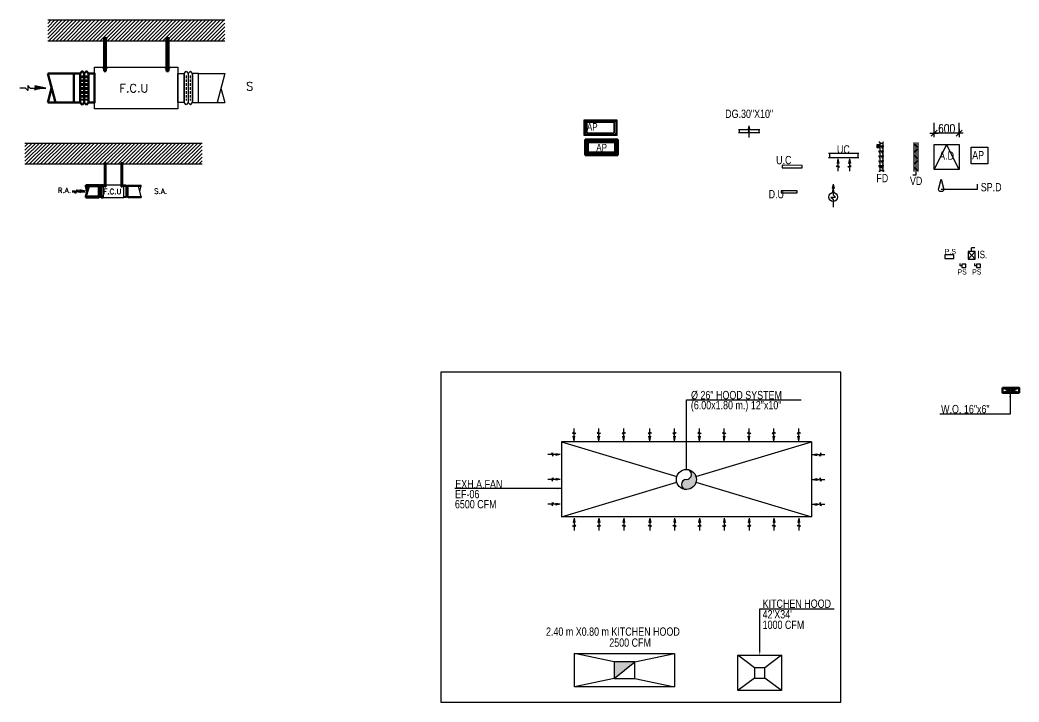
# Model space of a CAD drawing. Header units: millimetres. Extents: x -21221 to 1625077, y -149981 to 356550.
# Drawn here: x 975147 to 999113, y 207715 to 224077 of the extents above; entities that cross this region are included whole.
import ezdxf
from ezdxf.enums import TextEntityAlignment as Align

# ---------------------------------------------------------------- set-up
doc = ezdxf.new("R2010")
doc.units = ezdxf.units.MM
doc.header["$LTSCALE"] = 1000
doc.header["$MEASUREMENT"] = 0
doc.header["$PDMODE"] = 35
for name, pattern in [('CENTER2', [1.125, 0.75, -0.125, 0.125, -0.125]), ('HIDDEN', [0.375, 0.25, -0.125]), ('HIDDEN2', [0.1875, 0.125, -0.0625])]:
    doc.linetypes.add(name, pattern=pattern)
doc.layers.get('0').update_dxf_attribs({"linetype": 'CONTINUOUS'})
doc.layers.get('DEFPOINTS').update_dxf_attribs({"linetype": 'CONTINUOUS'})
doc.layers.add('0_TEXT', color=2, linetype='CONTINUOUS', lineweight=0)
doc.layers.add('6-RETURN-DUCT', color=6, linetype='CONTINUOUS', lineweight=50)
for name, color, linetype in [('1-EX-DUCT', 1, 'CONTINUOUS'), ('10-BUILDER WORK', 10, 'CONTINUOUS'), ('11-F-A-DUCT', 11, 'CONTINUOUS'), ('12- EQUIPMENT HVAC', 12, 'CONTINUOUS'), ('3- SUPPLY DUCT', 3, 'CONTINUOUS'), ('3-SUPPLY-DUCT', 3, 'CONTINUOUS'), ('4-EXA-TEXT', 4, 'CONTINUOUS'), ('ACDUCT', 6, 'CONTINUOUS'), ('AZ-SHOP-EM-EXPOS', 6, 'CONTINUOUS'), ('DIM-DPME-1-100', 7, 'CONTINUOUS'), ('ffffff', 9, 'CONTINUOUS')]:
    doc.layers.add(name, color=color, linetype=linetype)
doc.styles.add('DIM-DPME-1-100', font='romans.shx', dxfattribs={"width": 0.8})
doc.styles.add('ROMANS', font='romans.shx', dxfattribs={"width": 0.85})
doc.styles.add('STANCIL', font='stencil.shx', dxfattribs={"height": 0.2})
doc.styles.add('STENCIL', font='stencil.shx')
doc.styles.add('TEXT-P', font='stencil.shx', dxfattribs={"height": 0.3})
doc.dimstyles.new('DIM-DPME-1-100', dxfattribs={"dimscale": 0, "dimtxt": 200, "dimasz": 1, "dimexe": 250, "dimexo": 250, "dimgap": 10, "dimtad": 1, "dimdec": 0, "dimrnd": 5, "dimzin": 1, "dimdsep": 46, "dimtxsty": 'DIM-DPME-1-100', "dimblk": 'DIM-DPME-1-100', "dimcen": 2.5, "dimdle": 250, "dimclrd": 10, "dimclre": 10, "dimclrt": 4, "dimadec": 0, "dimazin": 0, "dimtfac": 1, "dimtdec": 0, "dimtmove": 0, "dimatfit": 3, "dimldrblk": 'DIM-DPME-1-100', "dimfxl": 1, "dimtolj": 1, "dimtzin": 0, "dimarcsym": 0})
doc.dimstyles.get("Standard").update_dxf_attribs({"dimtxt": 125, "dimasz": 200, "dimexe": 0.18, "dimexo": 0.0625, "dimgap": 0.09, "dimtad": 0, "dimtih": 1, "dimtoh": 1, "dimdec": 4, "dimlfac": 0.1, "dimzin": 0, "dimdsep": 46, "dimtxsty": 'ROMANS', "dimcen": 0.09, "dimclrd": 1, "dimclre": 1, "dimclrt": 256, "dimadec": 0, "dimazin": 0, "dimtfac": 1, "dimtdec": 4, "dimtofl": 0, "dimtmove": 0, "dimatfit": 3, "dimfxl": 1, "dimtolj": 1, "dimtzin": 0, "dimarcsym": 0})

# ---------------------------------------------------------------- blocks, each defined once
blk = doc.blocks.new('UC')
at = {"layer": '1-EX-DUCT'}
for points in [[(-139, -76), (-118, -185), (-139, -164), (-160, -185)], [(139, -76), (118, -185), (139, -164), (160, -185)]]:
    blk.add_hatch(color=13, dxfattribs=at).paths.add_polyline_path(points)
at = {"layer": '1-EX-DUCT', "color": 12}
for p, q in [((365, 51), (-365, 51)), ((-340, 51), (-340, -51)), ((340, 51), (340, -51)), ((365, -51), (-365, -51))]:
    blk.add_line(p, q, dxfattribs=at)
at = {"layer": '1-EX-DUCT', "color": 13}
for p, q in [((-179, -264), (-139, -239)), ((-139, -76), (-160, -185)), ((-139, -164), (-160, -185)), ((-139, -76), (-118, -185)), ((-139, -164), (-139, -239)), ((-139, -164), (-118, -185)), ((139, -76), (118, -185)), ((139, -164), (118, -185)), ((139, -76), (160, -185)), ((139, -164), (139, -239)), ((139, -164), (160, -185)), ((179, -264), (139, -239)), ((-99, -264), (-179, -264)), ((-139, -289), (-99, -264)), ((-139, -289), (-139, -374)), ((139, -289), (99, -264)), ((99, -264), (179, -264)), ((139, -289), (139, -374))]:
    blk.add_line(p, q, dxfattribs=at)
blk = doc.blocks.new('F_D_1')
at = {"color": 12}
for p, q in [((-73, 545), (-73, 570)), ((-73, 570), (-57, 570)), ((-57, 545), (-73, 545)), ((-69, 466), (-72, 460)), ((-69, 466), (-65, 460)), ((-65, 518), (15, 462)), ((-65, 460), (-32, 460)), ((-57, 0), (-57, 570)), ((-57, 550), (0, 550)), ((-29, 460), (-51, 502)), ((-29, 365), (-51, 407)), ((-28, 466), (-32, 460)), ((-24, 548), (-28, 550)), ((-28, 466), (-25, 460)), ((-25, 460), (8, 460)), ((-22, 550), (-24, 548)), ((0, 0), (0, 570)), ((0, 570), (17, 570)), ((12, 454), (8, 460)), ((12, 454), (16, 460)), ((-69, 371), (-72, 365)), ((-69, 277), (-72, 270)), ((-69, 371), (-65, 365)), ((-69, 277), (-65, 270)), ((-65, 365), (-32, 365)), ((-65, 270), (-32, 270)), ((-29, 270), (-51, 312)), ((-29, 175), (-51, 217)), ((-28, 371), (-32, 365)), ((-28, 277), (-32, 270)), ((-28, 371), (-25, 365)), ((-28, 277), (-25, 270)), ((-25, 365), (8, 365)), ((-25, 270), (8, 270)), ((12, 359), (8, 365)), ((12, 264), (8, 270)), ((12, 359), (16, 365)), ((12, 264), (16, 270)), ((-69, 182), (-72, 176)), ((-69, 87), (-72, 81)), ((-69, 182), (-65, 176)), ((-69, 87), (-65, 81)), ((-65, 176), (-32, 176)), ((-65, 81), (-32, 81)), ((-57, 23), (0, 23)), ((-29, 81), (-51, 122)), ((-39, 81), (-39, 74)), ((-39, 74), (4, 65)), ((-28, 182), (-32, 176)), ((-28, 87), (-32, 81)), ((-28, 182), (-25, 176)), ((-28, 87), (-25, 81)), ((-24, 20), (-28, 23)), ((-25, 176), (8, 176)), ((-25, 81), (8, 81)), ((-22, 23), (-24, 20)), ((0, 0), (17, 0)), ((1, 71), (10, 54)), ((3, 72), (13, 57)), ((4, 65), (4, 81)), ((12, 169), (8, 176)), ((32, 81), (8, 58)), ((12, 75), (8, 81)), ((12, 169), (16, 176)), ((12, 75), (16, 81)), ((38, 75), (15, 52)), ((-73, 0), (-57, 0))]:
    blk.add_line(p, q, dxfattribs=at)
at = {"color": 12, "linetype": 'CENTER2'}
for points in [[(50, 106), (50, 45), (0, 45)], [(0, 106), (50, 106)]]:
    blk.add_lwpolyline(points, dxfattribs=at)
at = {"color": 12}
for centre, radius in [((-65, 558), 1.97), ((-28, 460), 2.47), ((-28, 365), 2.47), ((-28, 270), 2.47), ((-28, 176), 2.47), ((-28, 81), 2.47), ((2, 72), 1.21), ((12, 55), 2.25), ((37, 81), 2.47)]:
    blk.add_circle(centre, radius, dxfattribs=at)
at = {"color": 12, "linetype": 'HIDDEN2'}
for centre, start, end in [((-47, 459), 178.3324, 247.9239), ((-9, 461), 358.3324, 67.9239), ((-47, 365), 178.3324, 247.9239), ((-47, 270), 178.3324, 247.9239), ((-9, 366), 358.3324, 67.9239), ((-9, 271), 358.3324, 67.9239), ((-9, 176), 358.3324, 67.9239), ((-47, 175), 178.3324, 247.9239), ((-47, 80), 178.3324, 247.9239), ((-9, 81), 358.3324, 67.9239)]:
    blk.add_arc(centre, 25.3, start, end, dxfattribs=at)
at = {"color": 12}
for centre, radius, start, end in [((12, 55), 4.47, 135, 315), ((37, 81), 5.82, 275.1185, 174.8815)]:
    blk.add_arc(centre, radius, start, end, dxfattribs=at)
blk = doc.blocks.new('VD')
at = {"color": 12}
for p, q in [((-791, 0), (-791, 70)), ((0, 0), (-791, 0)), ((0, 50), (-700, 50)), ((-593, 40), (-673, -40)), ((-523, 40), (-443, -40)), ((-305, 40), (-385, -40)), ((-244, 40), (-164, -40)), ((-29, 40), (-109, -40)), ((0, -50), (-700, -50))]:
    blk.add_line(p, q, dxfattribs=at)
for centre in [(-633, 0), (-483, 0), (-345, 0), (-204, 0), (-69, 0)]:
    blk.add_ellipse(centre, major_axis=(-8.49, -8.49), ratio=1, start_param=-0.785398, end_param=5.497787, dxfattribs=at)
blk = doc.blocks.new('DIM-DPME-1-100')
at = {"layer": 'DIM-DPME-1-100'}
for p, q in [((100, 0), (-100, 0)), ((71, 71), (-71, -71)), ((0, 100), (0, -100))]:
    blk.add_line(p, q, dxfattribs=at)
blk = doc.blocks.new('*D918')
at = {"layer": 'DEFPOINTS', "color": 0}
for p in [(997077, 221362), (997077, 221092), (997677, 221092)]:
    blk.add_point(p, dxfattribs=at)
at = {"layer": 'DIM-DPME-1-100', "color": 10, "lineweight": -2}
for p, q in [((997077, 221342), (997077, 221612)), ((997677, 221342), (997677, 221612)), ((997676, 221362), (997078, 221362))]:
    blk.add_line(p, q, dxfattribs=at)
for p, rotation in [((997077, 221362), 179.9999999999944), ((997677, 221362), 359.9999999999945)]:
    blk.add_blockref('DIM-DPME-1-100', p, dxfattribs=dict(at, rotation=rotation))
at = {"layer": 'DIM-DPME-1-100', "color": 4, "insert": (997377, 221472), "char_height": 200, "attachment_point": 5, "style": 'DIM-DPME-1-100'}
blk.add_mtext('\\A1;600', dxfattribs=at)
blk = doc.blocks.new('A$C459F7092')
at = {"color": 13, "linetype": 'HIDDEN', "ltscale": 500}
blk.add_lwpolyline([(156, 1, 0, 44.5, 0), (48, 0, 0, 0, 0), (-7, 0, 0, 0, 0), (-29, -22, 0, 0, 0), (-29, 22, 0, 0, 0), (-51, 0, 0, 0, 0), (-140, -1, 0, 0, 0)], format="xyseb", dxfattribs=at)
at = {"color": 12}
blk.add_lwpolyline([(1, -239), (-1, 239), (-60, 239), (-57, -239)], close=True, dxfattribs=at)
blk = doc.blocks.new('*U478')
at = {"layer": '1-EX-DUCT', "color": 33}
blk.add_lwpolyline([(-104331, -334510), (-104331, -333501), (-102543, -333501)], dxfattribs=at)
blk.add_solid([(-104315, -334510), (-104331, -334610), (-104348, -334510)], dxfattribs=at)
blk = doc.blocks.new('nD.G')
at = {"color": 12}
blk.add_lwpolyline([(266, 0), (-266, 0), (-266, 65), (266, 65)], close=True, dxfattribs=at)
at = {"color": 13, "linetype": 'HIDDEN', "ltscale": 500}
blk.add_lwpolyline([(0, -174, 0, 49.4, 0), (0, -53, 0, 0, 0), (0, 8, 0, 0, 0), (25, 32, 0, 0, 0), (-25, 32, 0, 0, 0), (0, 57, 0, 0, 0), (0, 155, 0, 0, 0)], format="xyseb", dxfattribs=at)
blk = doc.blocks.new('D.S')
at = {"color": 3, "ltscale": 500}
for p, q in [((-100, -225), (-100, 0)), ((-100, 0), (100, 0)), ((100, 0), (100, -225)), ((100, -225), (-100, -225))]:
    blk.add_line(p, q, dxfattribs=at)
blk.add_lwpolyline([(0, 0), (0, 100), (-125, 100)], dxfattribs=at)
at = {"layer": '0_TEXT', "style": 'ROMANS'}
blk.add_attdef('D4', text='', height=100, dxfattribs=at).set_placement((0, -112.5), align=Align.MIDDLE_CENTER)
blk = doc.blocks.new('is')
at = {"layer": '12- EQUIPMENT HVAC'}
for p, q in [((80, 270), (0, 270)), ((0, 180), (0, 270)), ((84, 180), (-84, 0)), ((84, 0), (-84, 180))]:
    blk.add_line(p, q, dxfattribs=at)
blk.add_lwpolyline([(84, 0), (84, 180), (-84, 180), (-84, 0)], close=True, dxfattribs=at)
blk = doc.blocks.new('AP2')
for p, q in [((-1239, -200), (-1239, 581)), ((-1239, 581), (400, 581)), ((-1201, -162), (-1201, 543)), ((-1201, 543), (362, 543)), ((354, 535), (-1193, 535)), ((-1193, 535), (-1193, -154)), ((354, 511), (354, 535)), ((362, 543), (362, 511)), ((400, 581), (400, -200)), ((291, 451), (-1129, 451)), ((-1129, 451), (-1129, -70)), ((270, 472), (-1109, 472)), ((-1109, 472), (-1109, -91)), ((270, -91), (270, 472)), ((291, -70), (291, 451)), ((354, 473), (354, -92)), ((362, 473), (362, -92)), ((400, -200), (-1239, -200)), ((362, -162), (-1201, -162)), ((-1193, -154), (354, -154)), ((-1129, -70), (291, -70)), ((-1109, -91), (270, -91)), ((354, -154), (354, -130)), ((362, -130), (362, -162))]:
    blk.add_line(p, q)
at = {"color": 1}
for p, q in [((-1211, 505), (-1211, 469)), ((-1185, 507), (-1208, 507)), ((-1183, 469), (-1183, 505)), ((344, 509), (344, 475)), ((348, 522), (348, 498)), ((354, 515), (350, 515)), ((362, 515), (366, 515)), ((372, 509), (372, 475)), ((-1208, 467), (-1185, 467)), ((-1201, 494), (-1193, 494)), ((-1201, 480), (-1193, 480)), ((350, 469), (354, 469)), ((366, 469), (362, 469)), ((-1211, -124), (-1211, -88)), ((-1208, -86), (-1185, -86)), ((-1185, -126), (-1208, -126)), ((-1201, -99), (-1193, -99)), ((-1201, -113), (-1193, -113)), ((-1183, -88), (-1183, -124)), ((344, -94), (344, -128)), ((348, -81), (348, -105)), ((354, -88), (350, -88)), ((350, -134), (354, -134)), ((362, -88), (366, -88)), ((366, -134), (362, -134)), ((372, -94), (372, -128))]:
    blk.add_line(p, q, dxfattribs=at)
for centre, radius in [((-1206, 500), 1.02), ((-1206, 487), 1.02), ((-1206, 474), 1.02), ((-1187, 500), 1.02), ((-1187, 487), 1.02), ((-1187, 474), 1.02), ((369, 492), 3.19), ((-1206, -93), 1.02), ((-1206, -106), 1.02), ((-1206, -119), 1.02), ((-1187, -93), 1.02), ((-1187, -106), 1.02), ((-1187, -119), 1.02), ((369, -111), 3.19)]:
    blk.add_circle(centre, radius, dxfattribs=at)
for centre, radius, start, end in [((-1208, 505), 2.54, 90, 180), ((-1185, 505), 2.54, 360, 90), ((350, 509), 6.1, 90, 180), ((313, 523), 42.9, 319.0923, 347.3645), ((358, 513), 3.19, 1.4738, 178.5262), ((403, 523), 42.9, 192.6355, 220.9077), ((366, 509), 6.1, 360, 90), ((-1208, 469), 2.54, 180, 270), ((-1185, 469), 2.54, 270, 0), ((347, 492), 3.19, 125.2127, 234.7873), ((350, 475), 6.1, 180, 270), ((313, 461), 42.9, 12.6355, 40.9077), ((358, 471), 3.19, 181.4738, 358.5262), ((403, 461), 42.9, 139.0923, 167.3645), ((366, 475), 6.1, 270, 360), ((-1208, -88), 2.54, 90, 180), ((-1208, -124), 2.54, 180, 270), ((-1185, -88), 2.54, 360, 90), ((-1185, -124), 2.54, 270, 360), ((350, -94), 6.1, 90, 180), ((347, -111), 3.19, 125.2127, 234.7873), ((350, -128), 6.1, 180, 270), ((313, -80), 42.9, 319.0923, 347.3645), ((313, -142), 42.9, 12.6355, 40.9077), ((358, -90), 3.19, 1.4738, 178.5262), ((358, -132), 3.19, 181.4738, 358.5262), ((403, -80), 42.9, 192.6355, 220.9077), ((403, -142), 42.9, 139.0923, 167.3645), ((366, -94), 6.1, 360, 90), ((366, -128), 6.1, 270, 360)]:
    blk.add_arc(centre, radius, start, end, dxfattribs=at)
blk = doc.blocks.new('DG')
at = {"layer": '1-EX-DUCT'}
blk.add_hatch(color=13, dxfattribs=at).paths.add_polyline_path([(5, -132), (-9, -55), (5, -70), (20, -55)])
at = {"layer": '1-EX-DUCT', "color": 12}
for p, q in [((-256, 36), (256, 36)), ((-238, -36), (-238, 36)), ((238, -36), (238, 36)), ((-256, -36), (256, -36))]:
    blk.add_line(p, q, dxfattribs=at)
at = {"layer": '1-EX-DUCT', "color": 13}
for p, q in [((22, 18), (-11, 18)), ((22, -17), (-11, 18)), ((5, 18), (5, 141)), ((22, -17), (-11, -17)), ((5, -132), (-9, -55)), ((5, -70), (-9, -55)), ((5, -70), (5, -17)), ((5, -132), (20, -55)), ((5, -70), (20, -55))]:
    blk.add_line(p, q, dxfattribs=at)
blk = doc.blocks.new('A$C0EDE2CDB')
blk.add_hatch(color=13).paths.add_polyline_path([(0, 0), (-110, 21), (-88, 0), (-110, -21)])
at = {"color": 13}
for p, q in [((-213, 0), (-188, 40)), ((-188, 40), (-188, -40)), ((-188, -40), (-163, 0)), ((-88, 0), (-163, 0)), ((0, 0), (-110, 21)), ((-88, 0), (-110, 21)), ((0, 0), (-110, -21)), ((-88, 0), (-110, -21)), ((-213, 0), (-298, 0))]:
    blk.add_line(p, q, dxfattribs=at)
blk = doc.blocks.new('DL')
blk.add_hatch(color=12).paths.add_polyline_path([(311, 0), (201, -21), (223, 0), (201, 21)])
at = {"color": 12}
for p, q in [((-55, 0), (-242, 0)), ((0, 55), (-55, 0)), ((0, 55), (0, -55)), ((55, 0), (0, -55)), ((311, 0), (201, 21)), ((223, 0), (201, 21)), ((311, 0), (201, -21)), ((223, 0), (201, -21))]:
    blk.add_line(p, q, dxfattribs=at)
blk.add_circle((0, 0), 105, dxfattribs=at)
blk.add_leader([(311, 0), (55, 0)], dimstyle='Standard', override={"dimgap": 0.09, "dimtad": 0, "dimclrd": 12, "dimfxl": 0}, dxfattribs=at)

msp = doc.modelspace()

# ---------------------------------------------------------------- hatches: boundary and pattern name
at = {"layer": '1-EX-DUCT'}
for points in [[(991373.9, 213054.8, 0.4142136), (991133.9, 213294.8, -1), (991133.9, 213054.8, 1), (991133.9, 212814.8, 0.4142136)], [(989400.4, 208276.6), (989400.4, 208676.6), (989900.4, 208676.6)]]:
    msp.add_hatch(color=256, dxfattribs=at).paths.add_polyline_path(points)
at = {"layer": '3-SUPPLY-DUCT', "linetype": 'Continuous'}
h = msp.add_hatch(dxfattribs=at)
h.set_pattern_fill('ANSI31', color=2, scale=500, style=0)
h.set_pattern_definition([(45, (1143674.186, 562535.47), (-44.194174, 44.194174), [])])
h.paths.add_polyline_path([(980062.4, 224077.2), (975812.4, 224077.2), (975812.4, 223577.2), (980062.4, 223577.2)])
h = msp.add_hatch(dxfattribs=at)
h.set_pattern_fill('ANSI31', color=2, scale=500, style=0)
h.set_pattern_definition([(45, (1143127.726, 559580.745), (-44.194174, 44.194174), [])])
h.paths.add_polyline_path([(979516, 221122.4), (975265.9, 221122.4), (975265.9, 220622.4), (979516, 220622.4)])

# ---------------------------------------------------------------- linework, layer by layer
at = {"color": 13}
for p, q in [((975280.3, 222444.9), (975147, 222444.9)), ((975280.3, 222444.9), (975337.3, 222387.8)), ((975394.4, 222444.9), (975337.3, 222501.9)), ((975337.3, 222501.9), (975337.3, 222387.8)), ((975394.4, 222444.9), (975767.7, 222444.9)), ((975501, 222498.2), (975523.2, 222444.9)), ((975767.7, 222444.9), (975501, 222498.2)), ((975501, 222391.5), (975523.2, 222444.9))]:
    msp.add_line(p, q, dxfattribs=at)
for points in [[(980528.6, 222444.9, 0, 99.8, 0), (980285.4, 222444.9, 0, 0, 0), (980068.6, 222444.9, 0, 0, 0)], [(978300.7, 219965.1, 0, 49.9, 0), (978179.1, 219965.1, 0, 0, 0), (978070.7, 219965.1, 0, 0, 0)]]:
    msp.add_lwpolyline(points, format="xyseb", dxfattribs=at)
msp.add_lwpolyline([(985244.4, 207715.5), (994842.5, 207715.5), (994842.5, 215627.4), (985244.4, 215627.4)], close=True)
for points in [[(975501, 222498.2), (975523.2, 222444.9), (975767.7, 222444.9)], [(975501, 222391.5), (975523.2, 222444.9), (975767.7, 222444.9)]]:
    msp.add_solid(points, dxfattribs=at)
at = {"layer": '1-EX-DUCT'}
for p, q in [((994133.9, 213954.8), (988133.9, 213954.8)), ((988133.9, 213954.8), (988133.9, 212154.8)), ((988133.9, 213954.8), (990904, 213123.7)), ((991363.7, 213123.7), (994133.9, 213954.8)), ((994133.9, 213954.8), (994133.9, 212154.8)), ((988133.9, 212154.8), (990904, 212985.8)), ((991363.7, 212985.8), (994133.9, 212154.8)), ((994133.9, 212154.8), (988133.9, 212154.8)), ((989400.4, 208676.6), (988450.4, 208876.6)), ((989900.4, 208676.6), (990850.4, 208876.6)), ((989400.4, 208676.6), (989400.4, 208276.6)), ((989400.4, 208276.6), (989900.4, 208676.6)), ((989400.4, 208276.6), (988450.4, 208076.6)), ((989900.4, 208276.6), (990850.4, 208076.6))]:
    msp.add_line(p, q, dxfattribs=at)
at = {"layer": '1-EX-DUCT', "color": 1}
for p, q in [((992768.6, 208538.4), (992368.6, 208838.4)), ((993418.6, 208838.4), (993018.6, 208538.4)), ((993418.6, 207988.4), (993018.6, 208288.4))]:
    msp.add_line(p, q, dxfattribs=at)
at = {"layer": '1-EX-DUCT'}
for points in [[(988450.4, 208876.6), (990850.4, 208876.6), (990850.4, 208076.6), (988450.4, 208076.6)], [(993418.6, 208838.4), (993418.6, 207988.4), (992368.6, 207988.4), (992368.6, 208838.4)], [(989400.4, 208676.6), (989400.4, 208276.6), (989900.4, 208276.6), (989900.4, 208676.6)]]:
    msp.add_lwpolyline(points, close=True, dxfattribs=at)
at = {"layer": '1-EX-DUCT', "color": 1}
msp.add_lwpolyline([(992768.6, 208538.4), (992768.6, 208288.4), (993018.6, 208288.4), (993018.6, 208538.4)], close=True, dxfattribs=at)
at = {"layer": '1-EX-DUCT'}
msp.add_circle((991133.9, 213054.8), 240, dxfattribs=at)
for centre, start, end in [((991133.9, 213174.8), 270, 90), ((991133.9, 212934.8), 90, 270)]:
    msp.add_arc(centre, 120, start, end, dxfattribs=at)
at = {"layer": '10-BUILDER WORK'}
msp.add_lwpolyline([(997547.7, 218440.8), (997333.6, 218440.8), (997333.6, 218356.2), (997547.7, 218356.2)], close=True, dxfattribs=at)
msp.add_solid([(997547.7, 218440.8), (997333.6, 218356.2), (997547.7, 218356.2), (997547.7, 218440.8)], dxfattribs=at)
at = {"layer": '3- SUPPLY DUCT', "linetype": 'Continuous'}
for p, q in [((997377, 221092.5), (997077, 220492.5)), ((997677, 220492.5), (997377, 221092.5))]:
    msp.add_line(p, q, dxfattribs=at)
for points in [[(997077, 220492.5), (997077, 221092.5), (997677, 221092.5), (997677, 220492.5)], [(997965.1, 221027.1), (998365.1, 221027.1), (998365.1, 220626.9), (997965.1, 220626.9)]]:
    msp.add_lwpolyline(points, close=True, dxfattribs=at)
at = {"layer": '3- SUPPLY DUCT', "color": 12}
msp.add_lwpolyline([(997245.2, 220259), (997300.3, 220043.4, -0.5575365), (997248, 219958.7), (997242.3, 219958.7, -0.5575365), (997190, 220043.4), (997245.2, 220259)], format="xyb", close=True, dxfattribs=at)
msp.add_lwpolyline([(997248, 220017.2), (998114.6, 220017.2), (998114.6, 220140.7)], dxfattribs=at)
at = {"layer": '3-SUPPLY-DUCT', "color": 2, "linetype": 'Continuous'}
for p, q in [((975812.4, 224077.2), (980062.4, 224077.2)), ((975812.4, 223577.2), (980062.4, 223577.2)), ((975265.9, 221122.4), (979516, 221122.4)), ((975265.9, 220622.4), (979516, 220622.4))]:
    msp.add_line(p, q, dxfattribs=at)
at = {"layer": '3-SUPPLY-DUCT', "color": 13, "linetype": 'HIDDEN', "ltscale": 0.25}
for p, q in [((979136.5, 222746), (979136.5, 222143.7)), ((979233.2, 222746), (979233.2, 222143.7)), ((977703.9, 220077.9), (977703.9, 219852.3)), ((977728, 220077.9), (977728, 219852.3))]:
    msp.add_line(p, q, dxfattribs=at)
at = {"layer": '3-SUPPLY-DUCT', "linetype": 'Continuous'}
for p, q in [((979432.3, 222794.9), (980062.4, 222794.9)), ((980062.4, 222794.9), (979874.9, 222094.9)), ((979968.6, 222444.9), (980062.4, 222094.9)), ((979432.3, 222094.9), (980062.4, 222094.9)), ((977065.9, 220090.1), (977065.9, 220090.1)), ((977640.9, 220090.1), (977690.9, 220090.1)), ((977715.9, 220090.1), (977715.9, 220090.1)), ((977740.9, 220090.1), (978054.2, 220090.1)), ((978054.2, 219840.1), (977987.2, 220090.1)), ((978020.7, 219965.1), (978054.2, 220090.1)), ((977640.9, 219840.1), (977690.9, 219840.1)), ((977740.9, 219840.1), (978054.2, 219840.1))]:
    msp.add_line(p, q, dxfattribs=at)
at = {"layer": '3-SUPPLY-DUCT', "color": 9, "linetype": 'Continuous'}
for p, q in [((977691, 220115.1), (977640.9, 220115.1)), ((977691, 220090.1), (977691, 220115.1)), ((977740.9, 220115.1), (978054.2, 220115.1)), ((977740.9, 220090.1), (977740.9, 220115.1)), ((978054.2, 220090.1), (978054.2, 220115.1)), ((977691, 219815.1), (977640.9, 219815.1)), ((977691, 219840.1), (977691, 219815.1)), ((977740.9, 219840.1), (977740.9, 219815.1)), ((977740.9, 219815.1), (978054.2, 219815.1)), ((978054.2, 219840.1), (978054.2, 219815.1))]:
    msp.add_line(p, q, dxfattribs=at)
at = {"layer": '3-SUPPLY-DUCT', "linetype": 'Continuous'}
for points in [[(976937.4, 221944.9), (976937.4, 222944.9), (978937.4, 222944.9), (978937.4, 221944.9)], [(977140.9, 219815.1), (977640.9, 219815.1), (977640.9, 220115.1), (977140.9, 220115.1)]]:
    msp.add_lwpolyline(points, close=True, dxfattribs=at)
at = {"layer": '3-SUPPLY-DUCT', "color": 12, "linetype": 'Continuous'}
for points in [[(979084.8, 222094.9), (978937.4, 222094.9), (978937.4, 222794.9), (979084.8, 222794.9)], [(979284.8, 222094.9), (979432.3, 222094.9), (979432.3, 222794.9), (979284.8, 222794.9)]]:
    msp.add_lwpolyline(points, close=True, dxfattribs=at)
for points in [[(979135.4, 222044.1), (979084.8, 222094.9), (979084.8, 222794.9), (979135.3, 222845.6), (979184.8, 222794.9), (979184.8, 222094.9), (979135.4, 222044.1)], [(979234.3, 222044.1), (979284.8, 222094.9), (979284.8, 222794.9), (979234.3, 222845.6), (979184.8, 222794.9), (979184.8, 222094.9), (979234.3, 222044.1)], [(977703.6, 219815.1), (977690.9, 219840.1), (977690.9, 220090.1), (977703.6, 220115.1), (977715.9, 220090.1), (977715.9, 219840.1), (977703.6, 219815.1)], [(977728.3, 219815.1), (977740.9, 219840.1), (977740.9, 220090.1), (977728.3, 220115.1), (977715.9, 220090.1), (977715.9, 219840.1), (977728.3, 219815.1)]]:
    msp.add_lwpolyline(points, dxfattribs=at)
at = {"layer": '6-RETURN-DUCT', "color": 9}
for p, q in [((977172.1, 223630.9), (977156.8, 223642.5)), ((977162.9, 223626.2), (977156.8, 223642.5)), ((977166.4, 223618), (977156.8, 223626.2)), ((977182.2, 223626.2), (977156.8, 223626.2)), ((977166.4, 223609.9), (977156.8, 223618)), ((977183.1, 223618), (977156.8, 223618)), ((977166.4, 223601.7), (977156.8, 223609.9)), ((977184.1, 223609.9), (977156.8, 223609.9)), ((977172.1, 223630.9), (977180.3, 223642.5)), ((977187.8, 223577.2), (977180.3, 223642.5)), ((977195.3, 223642.5), (977187.8, 223577.2)), ((977218.7, 223609.9), (977191.5, 223609.9)), ((977218.7, 223618), (977192.5, 223618)), ((977218.7, 223626.2), (977193.4, 223626.2)), ((977203.5, 223630.9), (977195.3, 223642.5)), ((977203.5, 223630.9), (977218.7, 223642.5)), ((977209.2, 223618), (977218.7, 223626.2)), ((977209.2, 223609.9), (977218.7, 223618)), ((977209.2, 223601.7), (977218.7, 223609.9)), ((977212.7, 223626.2), (977218.7, 223642.5)), ((978662.1, 223626.2), (978656.1, 223642.5)), ((978671.3, 223630.9), (978656.1, 223642.5)), ((978656.1, 223626.2), (978681.4, 223626.2)), ((978665.6, 223618), (978656.1, 223626.2)), ((978656.1, 223618), (978682.4, 223618)), ((978665.6, 223609.9), (978656.1, 223618)), ((978656.1, 223609.9), (978683.3, 223609.9)), ((978665.6, 223601.7), (978656.1, 223609.9)), ((978671.3, 223630.9), (978679.6, 223642.5)), ((978679.6, 223642.5), (978687, 223577.2)), ((978687, 223577.2), (978694.5, 223642.5)), ((978690.8, 223609.9), (978718, 223609.9)), ((978691.7, 223618), (978718, 223618)), ((978692.6, 223626.2), (978718, 223626.2)), ((978702.8, 223630.9), (978694.5, 223642.5)), ((978702.8, 223630.9), (978718, 223642.5)), ((978708.5, 223618), (978718, 223626.2)), ((978708.5, 223609.9), (978718, 223618)), ((978708.5, 223601.7), (978718, 223609.9)), ((978711.9, 223626.2), (978718, 223642.5)), ((977166.4, 223593.5), (977156.8, 223601.7)), ((977185, 223601.7), (977156.8, 223601.7)), ((977185.9, 223593.5), (977156.8, 223593.5)), ((977166.4, 223585.3), (977156.8, 223593.5)), ((977166.4, 223577.2), (977156.8, 223585.3)), ((977186.9, 223585.3), (977156.8, 223585.3)), ((977166.4, 223577.2), (977166.4, 222944.9)), ((977209.2, 223577.2), (977166.4, 223577.2)), ((977208.4, 223519.1), (977167.2, 223519.1)), ((977208.4, 223502.7), (977167.2, 223502.7)), ((977208.4, 223486.3), (977167.2, 223486.3)), ((977208.4, 223469.8), (977167.2, 223469.8)), ((977208.4, 223453.4), (977167.2, 223453.4)), ((977208.4, 223436.9), (977167.2, 223436.9)), ((977208.4, 223420.5), (977167.2, 223420.5)), ((977199.5, 223527.4), (977177.9, 223527.4)), ((977199.5, 223510.9), (977177.9, 223510.9)), ((977199.5, 223494.5), (977177.9, 223494.5)), ((977199.5, 223478), (977177.9, 223478)), ((977199.5, 223461.6), (977177.9, 223461.6)), ((977199.5, 223445.1), (977177.9, 223445.1)), ((977199.5, 223428.7), (977177.9, 223428.7)), ((977218.7, 223585.3), (977188.7, 223585.3)), ((977218.7, 223593.5), (977189.7, 223593.5)), ((977218.7, 223601.7), (977190.6, 223601.7)), ((977209.2, 223593.5), (977218.7, 223601.7)), ((977209.2, 223585.3), (977218.7, 223593.5)), ((977209.2, 223577.2), (977218.7, 223585.3)), ((977209.2, 223577.2), (977209.2, 222944.9)), ((978656.1, 223601.7), (978684.2, 223601.7)), ((978665.6, 223593.5), (978656.1, 223601.7)), ((978656.1, 223593.5), (978685.2, 223593.5)), ((978665.6, 223585.3), (978656.1, 223593.5)), ((978656.1, 223585.3), (978686.1, 223585.3)), ((978665.6, 223577.2), (978656.1, 223585.3)), ((978665.6, 223577.2), (978665.6, 222944.9)), ((978665.6, 223577.2), (978708.5, 223577.2)), ((978666.4, 223519.1), (978707.7, 223519.1)), ((978666.4, 223502.7), (978707.7, 223502.7)), ((978666.4, 223486.3), (978707.7, 223486.3)), ((978666.4, 223469.8), (978707.7, 223469.8)), ((978666.4, 223453.4), (978707.7, 223453.4)), ((978666.4, 223436.9), (978707.7, 223436.9)), ((978666.4, 223420.5), (978707.7, 223420.5)), ((978675.3, 223527.4), (978696.9, 223527.4)), ((978675.3, 223510.9), (978696.9, 223510.9)), ((978675.3, 223494.5), (978696.9, 223494.5)), ((978675.3, 223478), (978696.9, 223478)), ((978675.3, 223461.6), (978696.9, 223461.6)), ((978675.3, 223445.1), (978696.9, 223445.1)), ((978675.3, 223428.7), (978696.9, 223428.7)), ((978688, 223585.3), (978718, 223585.3)), ((978688.9, 223593.5), (978718, 223593.5)), ((978689.8, 223601.7), (978718, 223601.7)), ((978708.5, 223593.5), (978718, 223601.7)), ((978708.5, 223585.3), (978718, 223593.5)), ((978708.5, 223577.2), (978718, 223585.3)), ((978708.5, 223577.2), (978708.5, 222944.9)), ((977155.7, 222944.9), (977149.2, 222941.2)), ((977226.3, 222941.2), (977149.2, 222941.2)), ((977149.2, 222941.2), (977149.2, 222917.2)), ((977155.7, 222913.4), (977149.2, 222917.2)), ((977219.9, 222944.9), (977155.7, 222944.9)), ((977219.9, 222913.4), (977155.7, 222913.4)), ((977166.4, 222846.7), (977166.4, 222913.4)), ((977166.4, 222902.1), (977209.1, 222898.4)), ((977166.4, 222887.8), (977209.1, 222884.1)), ((977168.5, 222941.2), (977168.5, 222917.2)), ((977177.1, 222908.3), (977198.5, 222906.4)), ((977177.1, 222894), (977198.5, 222892.2)), ((977207.1, 222941.2), (977207.1, 222917.2)), ((977209.2, 222846.7), (977209.2, 222913.4)), ((977219.9, 222944.9), (977226.3, 222941.2)), ((977219.9, 222913.4), (977226.3, 222917.2)), ((977226.3, 222941.2), (977226.3, 222917.2)), ((978654.9, 222944.9), (978648.5, 222941.2)), ((978648.5, 222941.2), (978725.6, 222941.2)), ((978648.5, 222941.2), (978648.5, 222917.2)), ((978654.9, 222913.4), (978648.5, 222917.2)), ((978654.9, 222944.9), (978719.2, 222944.9)), ((978654.9, 222913.4), (978719.2, 222913.4)), ((978665.6, 222846.7), (978665.6, 222913.4)), ((978708.4, 222902.1), (978665.7, 222898.4)), ((978708.4, 222887.8), (978665.7, 222884.1)), ((978667.7, 222941.2), (978667.7, 222917.2)), ((978697.7, 222908.3), (978676.4, 222906.4)), ((978697.7, 222894), (978676.4, 222892.2)), ((978706.3, 222941.2), (978706.3, 222917.2)), ((978708.5, 222846.7), (978708.5, 222913.4)), ((978719.2, 222944.9), (978725.6, 222941.2)), ((978719.2, 222913.4), (978725.6, 222917.2)), ((978725.6, 222941.2), (978725.6, 222917.2)), ((977166.4, 222873.5), (977209.1, 222869.8)), ((977166.4, 222859.3), (977209.1, 222855.5)), ((977209.2, 222846.7), (977166.4, 222846.7)), ((977177.1, 222879.7), (977198.5, 222877.9)), ((977177.1, 222865.5), (977198.5, 222863.6)), ((977177.1, 222851.2), (977198.5, 222849.3)), ((978665.6, 222846.7), (978708.5, 222846.7)), ((978708.4, 222873.5), (978665.7, 222869.8)), ((978708.4, 222859.3), (978665.7, 222855.5)), ((978697.7, 222879.7), (978676.4, 222877.9)), ((978697.7, 222865.5), (978676.4, 222863.6)), ((978697.7, 222851.2), (978676.4, 222849.3)), ((977181.9, 220642.6), (977176.2, 220647)), ((977178.5, 220640.8), (977176.2, 220647)), ((977179.8, 220637.8), (977176.2, 220640.8)), ((977185.7, 220640.8), (977176.2, 220640.8)), ((977179.8, 220634.7), (977176.2, 220637.8)), ((977186, 220637.8), (977176.2, 220637.8)), ((977179.8, 220631.6), (977176.2, 220634.7)), ((977186.4, 220634.7), (977176.2, 220634.7)), ((977179.8, 220628.6), (977176.2, 220631.6)), ((977186.7, 220631.6), (977176.2, 220631.6)), ((977187.1, 220628.6), (977176.2, 220628.6)), ((977179.8, 220625.5), (977176.2, 220628.6)), ((977179.8, 220622.4), (977176.2, 220625.5)), ((977187.4, 220625.5), (977176.2, 220625.5)), ((977179.8, 220622.4), (977179.8, 220115.1)), ((977195.8, 220622.4), (977179.8, 220622.4)), ((977195.5, 220600.7), (977180.1, 220600.7)), ((977195.5, 220594.5), (977180.1, 220594.5)), ((977195.5, 220588.3), (977180.1, 220588.3)), ((977195.5, 220582.2), (977180.1, 220582.2)), ((977195.5, 220576), (977180.1, 220576)), ((977195.5, 220569.8), (977180.1, 220569.8)), ((977195.5, 220563.7), (977180.1, 220563.7)), ((977181.9, 220642.6), (977185, 220647)), ((977192.2, 220603.8), (977184.1, 220603.8)), ((977192.2, 220597.6), (977184.1, 220597.6)), ((977192.2, 220591.4), (977184.1, 220591.4)), ((977192.2, 220585.3), (977184.1, 220585.3)), ((977192.2, 220579.1), (977184.1, 220579.1)), ((977192.2, 220572.9), (977184.1, 220572.9)), ((977192.2, 220566.8), (977184.1, 220566.8)), ((977187.8, 220622.4), (977185, 220647)), ((977190.6, 220647), (977187.8, 220622.4)), ((977199.4, 220625.5), (977188.1, 220625.5)), ((977199.4, 220628.6), (977188.5, 220628.6)), ((977199.4, 220631.6), (977188.8, 220631.6)), ((977199.4, 220634.7), (977189.2, 220634.7)), ((977199.4, 220637.8), (977189.5, 220637.8)), ((977199.4, 220640.8), (977189.9, 220640.8)), ((977193.7, 220642.6), (977190.6, 220647)), ((977193.7, 220642.6), (977199.4, 220647)), ((977195.8, 220637.8), (977199.4, 220640.8)), ((977195.8, 220634.7), (977199.4, 220637.8)), ((977195.8, 220631.6), (977199.4, 220634.7)), ((977195.8, 220628.6), (977199.4, 220631.6)), ((977195.8, 220625.5), (977199.4, 220628.6)), ((977195.8, 220622.4), (977199.4, 220625.5)), ((977195.8, 220622.4), (977195.8, 220115.1)), ((977197.1, 220640.8), (977199.4, 220647)), ((977584.8, 220640.8), (977582.5, 220647)), ((977588.2, 220642.6), (977582.5, 220647)), ((977582.5, 220640.8), (977592, 220640.8)), ((977586.1, 220637.8), (977582.5, 220640.8)), ((977582.5, 220637.8), (977592.4, 220637.8)), ((977586.1, 220634.7), (977582.5, 220637.8)), ((977582.5, 220634.7), (977592.7, 220634.7)), ((977586.1, 220631.6), (977582.5, 220634.7)), ((977582.5, 220631.6), (977593.1, 220631.6)), ((977586.1, 220628.6), (977582.5, 220631.6)), ((977582.5, 220628.6), (977593.4, 220628.6)), ((977586.1, 220625.5), (977582.5, 220628.6)), ((977582.5, 220625.5), (977593.8, 220625.5)), ((977586.1, 220622.4), (977582.5, 220625.5)), ((977586.1, 220622.4), (977586.1, 220115.1)), ((977586.1, 220622.4), (977602.1, 220622.4)), ((977586.4, 220600.7), (977601.8, 220600.7)), ((977586.4, 220594.5), (977601.8, 220594.5)), ((977586.4, 220588.3), (977601.8, 220588.3)), ((977586.4, 220582.2), (977601.8, 220582.2)), ((977586.4, 220576), (977601.8, 220576)), ((977586.4, 220569.8), (977601.8, 220569.8)), ((977586.4, 220563.7), (977601.8, 220563.7)), ((977588.2, 220642.6), (977591.3, 220647)), ((977589.7, 220603.8), (977597.8, 220603.8)), ((977589.7, 220597.6), (977597.8, 220597.6)), ((977589.7, 220591.4), (977597.8, 220591.4)), ((977589.7, 220585.3), (977597.8, 220585.3)), ((977589.7, 220579.1), (977597.8, 220579.1)), ((977589.7, 220572.9), (977597.8, 220572.9)), ((977589.7, 220566.8), (977597.8, 220566.8)), ((977591.3, 220647), (977594.1, 220622.4)), ((977594.1, 220622.4), (977596.9, 220647)), ((977594.5, 220625.5), (977605.7, 220625.5)), ((977594.8, 220628.6), (977605.7, 220628.6)), ((977595.2, 220631.6), (977605.7, 220631.6)), ((977595.5, 220634.7), (977605.7, 220634.7)), ((977595.9, 220637.8), (977605.7, 220637.8)), ((977596.2, 220640.8), (977605.7, 220640.8)), ((977600, 220642.6), (977596.9, 220647)), ((977600, 220642.6), (977605.7, 220647)), ((977602.1, 220637.8), (977605.7, 220640.8)), ((977602.1, 220634.7), (977605.7, 220637.8)), ((977602.1, 220631.6), (977605.7, 220634.7)), ((977602.1, 220628.6), (977605.7, 220631.6)), ((977602.1, 220625.5), (977605.7, 220628.6)), ((977602.1, 220622.4), (977605.7, 220625.5)), ((977602.1, 220622.4), (977602.1, 220115.1)), ((977603.4, 220640.8), (977605.7, 220647)), ((977175.7, 220115.1), (977173.3, 220113.7)), ((977202.2, 220113.7), (977173.3, 220113.7)), ((977173.3, 220113.7), (977173.3, 220104.7)), ((977175.7, 220103.3), (977173.3, 220104.7)), ((977199.8, 220115.1), (977175.7, 220115.1)), ((977199.8, 220103.3), (977175.7, 220103.3)), ((977179.8, 220078.3), (977179.8, 220103.3)), ((977179.8, 220099), (977195.8, 220097.6)), ((977179.8, 220093.7), (977195.8, 220092.3)), ((977179.8, 220088.3), (977195.8, 220086.9)), ((977179.8, 220083), (977195.8, 220081.6)), ((977195.8, 220078.3), (977179.8, 220078.3)), ((977180.6, 220113.7), (977180.6, 220104.7)), ((977183.8, 220101.4), (977191.8, 220100.7)), ((977183.8, 220096), (977191.8, 220095.3)), ((977183.8, 220090.7), (977191.8, 220090)), ((977183.8, 220085.3), (977191.8, 220084.6)), ((977183.8, 220079.9), (977191.8, 220079.2)), ((977195, 220113.7), (977195, 220104.7)), ((977195.8, 220078.3), (977195.8, 220103.3)), ((977199.8, 220115.1), (977202.2, 220113.7)), ((977199.8, 220103.3), (977202.2, 220104.7)), ((977202.2, 220113.7), (977202.2, 220104.7)), ((977582.1, 220115.1), (977579.6, 220113.7)), ((977579.6, 220113.7), (977579.6, 220104.7)), ((977582.1, 220103.3), (977579.6, 220104.7)), ((977586.1, 220078.3), (977586.1, 220103.3)), ((977602.1, 220099), (977586.1, 220097.6)), ((977602.1, 220093.7), (977586.1, 220092.3)), ((977602.1, 220088.3), (977586.1, 220086.9)), ((977602.1, 220083), (977586.1, 220081.6)), ((977586.1, 220078.3), (977602.1, 220078.3)), ((977586.9, 220113.7), (977586.9, 220104.7)), ((977598.1, 220101.4), (977590.1, 220100.7)), ((977598.1, 220096), (977590.1, 220095.3)), ((977598.1, 220090.7), (977590.1, 220090)), ((977598.1, 220085.3), (977590.1, 220084.6)), ((977598.1, 220079.9), (977590.1, 220079.2)), ((977601.3, 220113.7), (977601.3, 220104.7)), ((977602.1, 220078.3), (977602.1, 220103.3))]:
    msp.add_line(p, q, dxfattribs=at)
at = {"layer": '6-RETURN-DUCT', "linetype": 'Continuous'}
for p, q in [((976442.5, 222794.9), (975812.4, 222794.9)), ((975812.4, 222794.9), (976000, 222094.9)), ((975906.2, 222444.9), (975812.4, 222094.9)), ((976442.5, 222094.9), (975812.4, 222094.9)), ((977040.9, 220090.1), (976727.7, 220090.1)), ((976727.7, 219840.1), (976794.7, 220090.1)), ((976761.2, 219965.1), (976727.7, 220090.1)), ((977140.9, 220090.1), (977090.9, 220090.1)), ((977040.9, 219840.1), (976727.7, 219840.1)), ((977140.9, 219840.1), (977090.9, 219840.1))]:
    msp.add_line(p, q, dxfattribs=at)
at = {"layer": '6-RETURN-DUCT', "color": 13, "linetype": 'HIDDEN', "ltscale": 0.25}
for p, q in [((976641.6, 222746), (976641.6, 222143.7)), ((976738.3, 222746), (976738.3, 222143.7)), ((977053.9, 220077.9), (977053.9, 219852.3)), ((977078, 220077.9), (977078, 219852.3))]:
    msp.add_line(p, q, dxfattribs=at)
at = {"layer": '6-RETURN-DUCT', "color": 9, "linetype": 'Continuous'}
for p, q in [((977040.9, 220115.1), (976727.7, 220115.1)), ((976727.7, 220090.1), (976727.7, 220115.1)), ((977040.9, 220090.1), (977040.9, 220115.1)), ((977090.9, 220115.1), (977140.9, 220115.1)), ((977090.9, 220090.1), (977090.9, 220115.1)), ((976727.7, 219840.1), (976727.7, 219815.1)), ((977040.9, 219815.1), (976727.7, 219815.1)), ((977040.9, 219840.1), (977040.9, 219815.1)), ((977090.9, 219840.1), (977090.9, 219815.1)), ((977090.9, 219815.1), (977140.9, 219815.1))]:
    msp.add_line(p, q, dxfattribs=at)
at = {"layer": '6-RETURN-DUCT', "color": 13}
for p, q in [((976467.5, 219965.1), (976400.8, 219965.1)), ((976524.5, 220005.4), (976467.5, 219924.8)), ((976467.5, 219965.1), (976467.5, 219924.8)), ((976524.5, 219965.1), (976524.5, 220005.4)), ((976524.5, 219965.1), (976711.2, 219965.1)), ((976577.9, 219991.7), (976589, 219965.1)), ((976711.2, 219965.1), (976577.9, 219991.7)), ((976577.9, 219938.4), (976589, 219965.1))]:
    msp.add_line(p, q, dxfattribs=at)
at = {"layer": '6-RETURN-DUCT'}
for p, q in [((999113.1, 215255.4), (998713.1, 215135.4)), ((998713.1, 215255.4), (999113.1, 215135.4))]:
    msp.add_line(p, q, dxfattribs=at)
at = {"layer": '6-RETURN-DUCT', "color": 12, "linetype": 'Continuous'}
for points in [[(976590, 222094.9), (976442.5, 222094.9), (976442.5, 222794.9), (976590, 222794.9)], [(976790, 222094.9), (976937.4, 222094.9), (976937.4, 222794.9), (976790, 222794.9)]]:
    msp.add_lwpolyline(points, close=True, dxfattribs=at)
for points in [[(976640.5, 222044.1), (976590, 222094.9), (976590, 222794.9), (976640.5, 222845.6), (976690, 222794.9), (976690, 222094.9), (976640.5, 222044.1)], [(976739.4, 222044.1), (976790, 222094.9), (976790, 222794.9), (976739.5, 222845.6), (976690, 222794.9), (976690, 222094.9), (976739.4, 222044.1)], [(977053.6, 219815.1), (977040.9, 219840.1), (977040.9, 220090.1), (977053.6, 220115.1), (977065.9, 220090.1), (977065.9, 219840.1), (977053.6, 219815.1)], [(977078.3, 219815.1), (977090.9, 219840.1), (977090.9, 220090.1), (977078.3, 220115.1), (977065.9, 220090.1), (977065.9, 219840.1), (977078.3, 219815.1)]]:
    msp.add_lwpolyline(points, dxfattribs=at)
at = {"layer": '6-RETURN-DUCT'}
msp.add_lwpolyline([(998713.1, 215255.4), (999113.1, 215255.4), (999113.1, 215135.4), (998713.1, 215135.4)], close=True, dxfattribs=at)
at = {"layer": '6-RETURN-DUCT', "color": 9}
for centre, radius, start, end in [((977159, 222928.7), 15.7, 52.56696, 123.81105), ((977159, 222929.6), 15.7, 236.18895, 307.43304), ((977187.8, 222883.6), 60.7, 71.46077, 108.51142), ((977187.8, 222974.7), 60.7, 251.48858, 288.53923), ((977216.6, 222928.7), 15.7, 56.18895, 127.43304), ((977216.6, 222929.6), 15.7, 232.56696, 303.81105), ((978658.2, 222928.7), 15.7, 52.56696, 123.81105), ((978658.2, 222929.6), 15.7, 236.18895, 307.43304), ((978687, 222883.6), 60.7, 71.48858, 108.53923), ((978687, 222974.7), 60.7, 251.46077, 288.51142), ((978715.8, 222928.7), 15.7, 56.18895, 127.43304), ((978715.8, 222929.6), 15.7, 232.56696, 303.81105), ((977177, 220109), 5.89, 52.56696, 123.81105), ((977177, 220109.4), 5.89, 236.18895, 307.43304), ((977187.8, 220092.1), 22.8, 71.46077, 108.51142), ((977187.8, 220126.3), 22.8, 251.48858, 288.53923), ((977198.6, 220109), 5.89, 56.18895, 127.43304), ((977198.6, 220109.4), 5.89, 232.56696, 303.81105), ((977583.3, 220109), 5.89, 52.56696, 123.81105), ((977583.3, 220109.4), 5.89, 236.18895, 307.43304), ((977594.1, 220092.1), 22.8, 71.48858, 108.53923), ((977594.1, 220126.3), 22.8, 251.46077, 288.51142)]:
    msp.add_arc(centre, radius, start, end, dxfattribs=at)
at = {"layer": '6-RETURN-DUCT', "color": 9, "extrusion": (0, 0, -1)}
for centre, major_axis, ratio, start_param, end_param in [((977188.1, 223592.6), (0, 55.2), 0.8738739, -0.5790897, 0.5712193), ((977187.8, 223519.1), (0, 24.7), 0.8362429, 4.712389, 7.8539816), ((977187.9, 220628.2), (0, 20.7), 0.8738739, -0.5790897, 0.5712193), ((977187.8, 220600.7), (0, 9.25), 0.8362429, 4.712389, 7.8539816)]:
    msp.add_ellipse(centre, major_axis=major_axis, ratio=ratio, start_param=start_param, end_param=end_param, dxfattribs=at)
at = {"layer": '6-RETURN-DUCT', "color": 9}
for centre, major_axis, ratio, start_param, end_param in [((978686.7, 223592.6), (0, 55.2), 0.8738739, -0.5790897, 0.5712193), ((978687, 223519.1), (0, 24.7), 0.8362429, 4.712389, 7.8539816), ((977594, 220628.2), (0, 20.7), 0.8738739, -0.5790897, 0.5712193), ((977594.1, 220600.7), (0, 9.25), 0.8362429, 4.712389, 7.8539816)]:
    msp.add_ellipse(centre, major_axis=major_axis, ratio=ratio, start_param=start_param, end_param=end_param, dxfattribs=at)
at = {"layer": '6-RETURN-DUCT', "color": 13}
for points in [[(976577.9, 219991.7), (976589, 219965.1), (976711.2, 219965.1)], [(976577.9, 219938.4), (976589, 219965.1), (976711.2, 219965.1)]]:
    msp.add_solid(points, dxfattribs=at)
at = {"layer": 'ACDUCT', "color": 1}
msp.add_line((992768.6, 208288.4), (992368.6, 207988.4), dxfattribs=at)

# ---------------------------------------------------------------- block references
at = {"layer": '1-EX-DUCT', "ltscale": 2, "xscale": -0.7199999999720604, "yscale": 0.7200000000011642, "zscale": 0.7200000000000001, "rotation": 180}
msp.add_blockref('nD.G', (993597.3, 219978.2), dxfattribs=at)
at = {"layer": '1-EX-DUCT', "xscale": -1}
for p, rotation in [((988438.4, 213979.8), 90), ((989033.9, 213979.8), 90), ((991447.5, 213979.8), 90), ((992043, 213979.8), 90), ((992638.4, 213979.8), 90), ((988108.8, 213054.8), 180), ((988108.8, 212459.3), 180), ((989629.3, 212129.7), 270), ((990256.7, 212129.7), 270), ((990852.1, 212129.7), 270), ((993233.9, 212129.7), 270), ((993829.3, 212129.7), 270)]:
    msp.add_blockref('A$C0EDE2CDB', p, dxfattribs=dict(at, rotation=rotation))
at = {"layer": '1-EX-DUCT'}
for p, rotation in [((989629.3, 213979.8), 270), ((990256.7, 213979.8), 270), ((990852.1, 213979.8), 270), ((993233.9, 213979.8), 270), ((993829.3, 213979.8), 270), ((994158.9, 213054.8), 180), ((994158.9, 212459.3), 180), ((988438.4, 212129.7), 90), ((989033.9, 212129.7), 90), ((991447.5, 212129.7), 90), ((992043, 212129.7), 90), ((992638.4, 212129.7), 90)]:
    msp.add_blockref('A$C0EDE2CDB', p, dxfattribs=dict(at, rotation=rotation))
msp.add_blockref('A$C0EDE2CDB', (988108.8, 213650.2), dxfattribs=at)
at = {"layer": '1-EX-DUCT', "xscale": -1}
msp.add_blockref('A$C0EDE2CDB', (994158.9, 213650.2), dxfattribs=at)
at = {"layer": '11-F-A-DUCT', "linetype": 'Continuous'}
msp.add_blockref('*U478', (1097225, 543448.1), dxfattribs=at)
at = {"layer": '12- EQUIPMENT HVAC', "color": 155}
msp.add_blockref('is', (997973.4, 218341.4), dxfattribs=at)
at = {"layer": '3- SUPPLY DUCT', "xscale": 0.4769514059298672, "yscale": 0.4769514059298672, "zscale": 0.476951405921086}
msp.add_blockref('AP2', (989270.6, 221401.7), dxfattribs=at)
at = {"layer": '3- SUPPLY DUCT'}
for name, p, rotation in [('DG', (992636.2, 221401.9), 180), ('DL', (994654.8, 219830), 90)]:
    msp.add_blockref(name, p, dxfattribs=dict(at, rotation=rotation))
at = {"layer": '3- SUPPLY DUCT', "linetype": 'Continuous', "xscale": 1.228029821650125, "yscale": 1.228029821650125, "zscale": 1.228029821632735, "rotation": 180}
msp.add_blockref('F_D_1', (995772.1, 221142.3), dxfattribs=at)
at = {"layer": '3- SUPPLY DUCT', "color": 3, "linetype": 'Continuous', "xscale": 0.9933536762837321, "yscale": 0.9933536762837321, "zscale": 0.9933536763152082, "rotation": 90}
msp.add_blockref('VD', (996636.9, 221137.7), dxfattribs=at)
at = {"layer": '3- SUPPLY DUCT', "color": 51}
msp.add_blockref('UC', (994906.6, 220822.6), dxfattribs=at)
at = {"layer": '6-RETURN-DUCT', "xscale": 0.4769514059298672, "yscale": 0.4769514059298672, "zscale": 0.476951405921086}
msp.add_blockref('AP2', (989296.7, 220932.5), dxfattribs=at)
at = {"layer": 'AZ-SHOP-EM-EXPOS', "xscale": -0.4213991769647692, "yscale": 0.4213991769647692, "zscale": 0.4213991769552232, "rotation": 90}
for p in [(997741.7, 218179.5), (998093.9, 218179.5)]:
    msp.add_blockref('D.S', p, dxfattribs=at)
at = {"layer": 'ffffff', "linetype": 'Continuous', "rotation": 89.64845968386011}
msp.add_blockref('A$C459F7092', (993668.6, 220589.8), dxfattribs=at)

# ---------------------------------------------------------------- texts
at = {"layer": '1-EX-DUCT', "color": 4, "style": 'TEXT-P', "width": 0.8}
msp.add_text('D.U', height=200, rotation=360, dxfattribs=at).set_placement((993106.2, 219798.9))
at = {"layer": '1-EX-DUCT', "color": 4, "width": 0.8}
for s, style, p in [('%%C 26" HOOD SYSTEM', 'TEXT-P', (991245, 214978.7)), ('(6.00x1.80 m.) 12"x10"', 'TEXT-P', (991240.5, 214737.5)), ('EXH.A.FAN', 'TEXT-P', (985589.5, 212844.3)), ('EF-06', 'TEXT-P', (985585, 212603.1)), ('6500 CFM', 'TEXT-P', (985580.5, 212361.9)), ('KITCHEN HOOD', 'TEXT-P', (992962.7, 209974.3)), ("42'X34'", 'STENCIL', (992962.7, 209721.2)), ('2.40 m X0.80 m KITCHEN HOOD', 'STENCIL', (987765.4, 209304.9)), ('1000 CFM', 'STENCIL', (992962.7, 209468.1)), ('2500 CFM', 'STENCIL', (989283.9, 209041.3))]:
    msp.add_text(s, height=200, dxfattribs=dict(at, style=style)).set_placement(p)
at = {"layer": '11-F-A-DUCT', "color": 4, "ltscale": 0.001, "style": 'STENCIL', "width": 0.8}
for p in [(997748.4, 218032.9), (998100.6, 218032.9)]:
    msp.add_text('PS', height=125, rotation=360, dxfattribs=at).set_placement(p, align=Align.MIDDLE_CENTER)
at = {"layer": '12- EQUIPMENT HVAC', "color": 4, "linetype": 'Continuous', "style": 'ROMANS'}
for s, height, p in [('F.C.U', 200, (977533.4, 222340)), ('S', 200, (980571.6, 222387.1)), ('R.A.', 125, (976055.3, 219927)), ('F.C.U', 125, (977146.7, 219900.6)), ('S.A.', 125, (978366.4, 219905.7))]:
    msp.add_text(s, height=height, dxfattribs=at).set_placement(p)
at = {"layer": '12- EQUIPMENT HVAC', "color": 4, "style": 'STANCIL', "width": 0.8}
msp.add_text('IS.', height=180, rotation=0.00003, dxfattribs=at).set_placement((998115, 218361.9))
at = {"layer": '3- SUPPLY DUCT', "color": 4, "width": 0.8}
for s, height, style, p in [('DG.30"X10" ', 200, 'STENCIL', (992063.6, 221726)), ('AP', 180, 'STANCIL', (988747.9, 221424.4))]:
    msp.add_text(s, height=height, dxfattribs=dict(at, style=style)).set_placement(p)
at = {"layer": '3- SUPPLY DUCT', "color": 4, "linetype": 'Continuous', "style": 'STENCIL', "width": 0.8}
for s, p in [('UC', (994746, 220871.4)), ('A.D', (997197.4, 220723.6)), ('AP', (997989.8, 220734.5)), ('FD', (995691, 220184.9)), ('VD', (996496.6, 220117.7)), ('SP.D', (998195.4, 219966.3))]:
    msp.add_text(s, height=200, dxfattribs=at).set_placement(p)
at = {"layer": '4-EXA-TEXT', "ltscale": 0.001, "style": 'STENCIL'}
msp.add_text('P.S', height=125, rotation=360, dxfattribs=at).set_placement((997325.8, 218460.3))
at = {"layer": '6-RETURN-DUCT', "color": 4, "width": 0.8}
for s, height, style, p in [('AP', 180, 'STANCIL', (988972.1, 220925.6)), ('W.O. 16"x6"', 200, 'TEXT-P', (997244, 214642.3))]:
    msp.add_text(s, height=height, dxfattribs=dict(at, style=style)).set_placement(p)
at = {"layer": 'ffffff', "color": 4, "linetype": 'Continuous', "style": 'STENCIL', "width": 0.8}
msp.add_text('U.C', height=200, dxfattribs=at).set_placement((993286, 220615.9))

# ---------------------------------------------------------------- dimensions: what is measured, and where the dimension line sits
at = {"layer": 'DIM-DPME-1-100', "color": 3}
dim = msp.add_aligned_dim(p1=(997677, 221092.5), p2=(997077, 221092.5), distance=-269.1, dimstyle='DIM-DPME-1-100', override={"dimscale": 1}, dxfattribs=at)
dim.commit()
dim.dimension.update_dxf_attribs({"geometry": '*D918', "text_midpoint": (997377, 221471.5)})

# ---------------------------------------------------------------- leaders
at = {"layer": '1-EX-DUCT', "color": 33}
for points, override in [([(991133.9, 213294.8), (991133.9, 214968.7), (993888.5, 214968.7)], {"dimasz": 100}), ([(988133.9, 212834.3), (985578.1, 212834.3)], {"dimasz": 100, "dimgap": 0.09, "dimtad": 0})]:
    msp.add_leader(points, dimstyle='Standard', override=override, dxfattribs=at)
at = {"layer": '6-RETURN-DUCT', "color": 33}
msp.add_leader([(998897.4, 215135.4), (998897.7, 214617.1), (997216.8, 214617.1)], dimstyle='Standard', override={"dimasz": 100}, dxfattribs=at)

doc.saveas('drawing.dxf')
